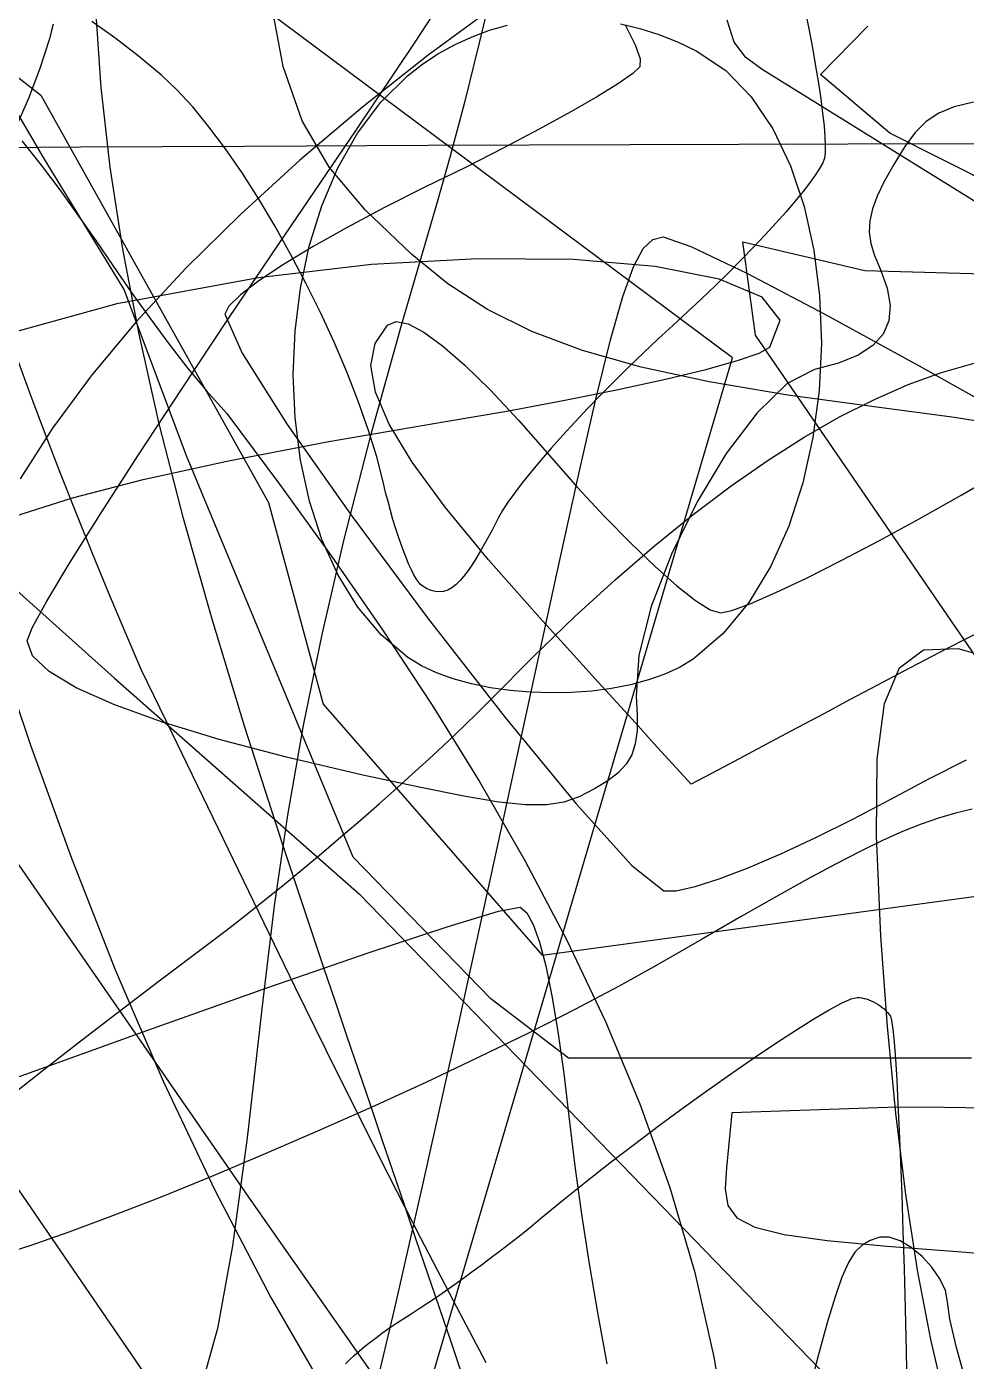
# Model space of a CAD drawing. Extents: x -75 to 75, y -75 to 75.
# Drawn here: x -40.17 to -24.29, y -34.69 to -12.14 of the extents above; entities that cross this region are included whole.
import ezdxf

# ---------------------------------------------------------------- set-up
doc = ezdxf.new("R2010")
doc.units = 0
for name, color, linetype in [('butterfly', 7, 'CONTINUOUS'), ('cat', 7, 'CONTINUOUS'), ('crown', 7, 'CONTINUOUS'), ('darth', 7, 'CONTINUOUS'), ('heart', 7, 'CONTINUOUS'), ('hellokitty', 7, 'CONTINUOUS'), ('ironman', 7, 'CONTINUOUS'), ('jackskellington', 7, 'CONTINUOUS'), ('m4', 7, 'CONTINUOUS'), ('mushroom', 7, 'CONTINUOUS'), ('nes', 7, 'CONTINUOUS'), ('skullbones', 7, 'CONTINUOUS'), ('star', 7, 'CONTINUOUS'), ('stormtrooper', 7, 'CONTINUOUS'), ('thundercats', 7, 'CONTINUOUS'), ('wolf', 7, 'CONTINUOUS')]:
    doc.layers.add(name, color=color, linetype=linetype)

msp = doc.modelspace()

# ---------------------------------------------------------------- linework, layer by layer
at = {"layer": 'butterfly', "color": 7}
for p, q in [((-34.338585, -16.16125), (-36.247505, -16.382159)), ((-32.544817, -16.061817), (-34.338585, -16.16125)), ((-30.927046, -16.075618), (-32.544817, -16.061817)), ((-29.546118, -16.194377), (-30.927046, -16.075618)), ((-28.462893, -16.409853), (-29.546118, -16.194377)), ((-36.247505, -16.382159), (-38.642869, -16.822555)), ((-27.738213, -16.713784), (-28.462893, -16.409853)), ((-38.642869, -16.822555), (-40.732733, -17.399841)), ((-27.432932, -17.097925), (-27.738213, -16.713784)), ((-27.607897, -17.554022), (-27.432932, -17.097925)), ((-27.787068, -17.655362), (-27.607897, -17.554022)), ((-28.691278, -17.931666), (-28.15569, -17.782963)), ((-28.15569, -17.782963), (-27.787068, -17.655362)), ((-29.371363, -18.096315), (-28.691278, -17.931666)), ((-30.173478, -18.27175), (-29.371363, -18.096315)), ((-32.053886, -18.634366), (-31.075145, -18.452821)), ((-31.075145, -18.452821), (-30.173478, -18.27175)), ((-33.087231, -18.811234), (-32.053886, -18.634366)), ((-35.060145, -19.149788), (-33.087231, -18.811234)), ((-36.758152, -19.474236), (-35.060145, -19.149788)), ((-38.197753, -19.789304), (-36.758152, -19.474236)), ((-39.395465, -20.099711), (-38.197753, -19.789304)), ((-40.367788, -20.410184), (-39.395465, -20.099711))]:
    msp.add_line(p, q, dxfattribs=at)
at = {"layer": 'cat', "color": 7}
for p, q in [((-38.908118, -13.169273), (-38.998469, -11.848863)), ((-38.757852, -14.513707), (-38.908118, -13.169273)), ((-38.545584, -15.898021), (-38.757852, -14.513707)), ((-38.269189, -17.338096), (-38.545584, -15.898021)), ((-37.926566, -18.849803), (-38.269189, -17.338096)), ((-37.515619, -20.448995), (-37.926566, -18.849803)), ((-37.034222, -22.151571), (-37.515619, -20.448995)), ((-36.48027, -23.973375), (-37.034222, -22.151571)), ((-35.851663, -25.930287), (-36.48027, -23.973375)), ((-35.146279, -28.038177), (-35.851663, -25.930287)), ((-34.950888, -28.612623), (-35.146279, -28.038177)), ((-34.755486, -29.187084), (-34.950888, -28.612623)), ((-34.560084, -29.761533), (-34.755486, -29.187084)), ((-34.364693, -30.335993), (-34.560084, -29.761533)), ((-34.169291, -30.91044), (-34.364693, -30.335993)), ((-33.973889, -31.4849), (-34.169291, -30.91044)), ((-33.778498, -32.059349), (-33.973889, -31.4849)), ((-33.583095, -32.633807), (-33.778498, -32.059349)), ((-33.387702, -33.208256), (-33.583095, -32.633807)), ((-33.192302, -33.782717), (-33.387702, -33.208256)), ((-32.9969, -34.357166), (-33.192302, -33.782717)), ((-32.801506, -34.931624), (-32.9969, -34.357166))]:
    msp.add_line(p, q, dxfattribs=at)
at = {"layer": 'crown', "color": 7}
for p, q in [((-41.682893, -14.188973), (-39.259343, -14.173592)), ((-39.259343, -14.173592), (-36.483948, -14.159227)), ((-36.483948, -14.159227), (-33.381278, -14.145963)), ((-33.381278, -14.145963), (-29.975917, -14.133912)), ((-29.975917, -14.133912), (-26.292435, -14.123159)), ((-26.292435, -14.123159), (-22.355412, -14.113789))]:
    msp.add_line(p, q, dxfattribs=at)
at = {"layer": 'darth', "color": 7}
for p, q in [((-32.263436, -11.336043), (-32.51844, -12.413702)), ((-28.21329, -12.400949), (-28.327999, -12.033281)), ((-32.51844, -12.413702), (-32.76961, -13.423194)), ((-28.017208, -12.660661), (-28.21329, -12.400949)), ((-27.740519, -12.867538), (-28.017208, -12.660661)), ((-22.883601, -15.876829), (-27.740519, -12.867538)), ((-32.76961, -13.423194), (-33.009261, -14.331304)), ((-33.009261, -14.331304), (-33.229728, -15.104821)), ((-33.229728, -15.104821), (-33.841504, -17.189518)), ((-29.749234, -15.890119), (-29.585827, -15.734182)), ((-29.585827, -15.734182), (-29.412232, -15.690985)), ((-29.412232, -15.690985), (-28.94135, -15.854268)), ((-29.914904, -16.198305), (-29.749234, -15.890119)), ((-28.94135, -15.854268), (-27.998062, -16.308095)), ((-30.095289, -16.698262), (-29.914904, -16.198305)), ((-27.998062, -16.308095), (-26.679619, -16.998436)), ((-30.302835, -17.429505), (-30.095289, -16.698262)), ((-26.679619, -16.998436), (-25.083272, -17.871265)), ((-33.841504, -17.189518), (-34.364484, -19.07216)), ((-30.55, -18.431544), (-30.302835, -17.429505)), ((-25.083272, -17.871265), (-23.306273, -18.87255)), ((-30.849229, -19.7439), (-30.55, -18.431544)), ((-34.364484, -19.07216), (-34.808273, -20.79671)), ((-31.212973, -21.406084), (-30.849229, -19.7439)), ((-34.808273, -20.79671), (-35.18248, -22.407126)), ((-32.107973, -25.53127), (-31.212973, -21.406084)), ((-35.18248, -22.407126), (-35.496706, -23.947363)), ((-35.496706, -23.947363), (-35.760558, -25.461381)), ((-35.760558, -25.461381), (-35.983641, -26.993139)), ((-32.85157, -28.92668), (-32.107973, -25.53127)), ((-35.983641, -26.993139), (-36.175558, -28.586591)), ((-36.175558, -28.586591), (-36.441947, -30.913025)), ((-33.459031, -31.658018), (-32.85157, -28.92668)), ((-26.604826, -30.436106), (-26.934543, -30.447226)), ((-26.275108, -30.424986), (-26.604826, -30.436106)), ((-25.945392, -30.413867), (-26.275108, -30.424986)), ((-25.615675, -30.402747), (-25.945392, -30.413867)), ((-25.011035, -30.394083), (-25.615675, -30.402747)), ((-24.302415, -30.403792), (-25.011035, -30.394083)), ((-23.515659, -30.430377), (-24.302415, -30.403792)), ((-28.264643, -30.607404), (-28.275875, -30.723101)), ((-28.253411, -30.491704), (-28.264643, -30.607404)), ((-27.923693, -30.480584), (-28.253411, -30.491704)), ((-27.593977, -30.469465), (-27.923693, -30.480584)), ((-27.26426, -30.458345), (-27.593977, -30.469465)), ((-26.934543, -30.447226), (-27.26426, -30.458345)), ((-28.287108, -30.8388), (-28.29834, -30.954497)), ((-28.275875, -30.723101), (-28.287108, -30.8388)), ((-36.441947, -30.913025), (-36.688954, -32.735495)), ((-28.309573, -31.070197), (-28.320805, -31.185897)), ((-28.29834, -30.954497), (-28.309573, -31.070197)), ((-28.332038, -31.301594), (-28.34327, -31.417294)), ((-28.320805, -31.185897), (-28.332038, -31.301594)), ((-28.34327, -31.417294), (-28.364155, -31.776283)), ((-33.945621, -33.79098), (-33.459031, -31.658018)), ((-28.364155, -31.776283), (-28.319832, -32.053623)), ((-28.319832, -32.053623), (-28.167658, -32.264364)), ((-28.167658, -32.264364), (-27.864998, -32.423557)), ((-27.864998, -32.423557), (-27.369219, -32.546259)), ((-27.369219, -32.546259), (-26.637686, -32.64752)), ((-26.637686, -32.64752), (-25.627765, -32.742392)), ((-36.688954, -32.735495), (-36.944275, -34.132483)), ((-25.627765, -32.742392), (-24.296822, -32.845928)), ((-24.296822, -32.845928), (-23.673766, -32.900736)), ((-34.326616, -35.391276), (-33.945621, -33.79098)), ((-36.944275, -34.132483), (-37.23561, -35.182463))]:
    msp.add_line(p, q, dxfattribs=at)
at = {"layer": 'heart', "color": 7}
for p, q in [((-43.850264, -18.525253), (-38.682069, -23.146642)), ((-38.682069, -23.146642), (-34.54575, -26.797892)), ((-34.54575, -26.797892), (-14.322763, -47.638225))]:
    msp.add_line(p, q, dxfattribs=at)
at = {"layer": 'hellokitty', "color": 7}
for p, q in [((-32.344081, -12.202925), (-32.040616, -12.117733)), ((-30.130208, -12.093118), (-29.807397, -12.171017)), ((-29.807397, -12.171017), (-29.486335, -12.272608)), ((-32.928055, -12.44193), (-32.640267, -12.311022)), ((-32.640267, -12.311022), (-32.344081, -12.202925)), ((-29.486335, -12.272608), (-29.168146, -12.397988)), ((-29.168146, -12.397988), (-28.853963, -12.547253)), ((-33.473904, -12.77178), (-33.206306, -12.595547)), ((-33.206306, -12.595547), (-32.928055, -12.44193)), ((-28.853963, -12.547253), (-28.354319, -12.883061)), ((-33.72971, -12.970527), (-33.473904, -12.77178)), ((-34.183077, -13.418696), (-33.72971, -12.970527)), ((-28.354319, -12.883061), (-27.922018, -13.328991)), ((-34.575942, -13.941781), (-34.183077, -13.418696)), ((-27.922018, -13.328991), (-27.556987, -13.870209)), ((-34.908304, -14.52847), (-34.575942, -13.941781)), ((-27.556987, -13.870209), (-27.259157, -14.491868)), ((-35.180168, -15.167458), (-34.908304, -14.52847)), ((-27.259157, -14.491868), (-27.02846, -15.179133)), ((-35.391542, -15.847433), (-35.180168, -15.167458)), ((-27.02846, -15.179133), (-26.864826, -15.917161)), ((-35.542426, -16.557086), (-35.391542, -15.847433)), ((-26.864826, -15.917161), (-26.768187, -16.691113)), ((-35.63283, -17.285109), (-35.542426, -16.557086)), ((-26.768187, -16.691113), (-26.738474, -17.48615)), ((-35.662757, -18.020191), (-35.63283, -17.285109)), ((-26.738474, -17.48615), (-26.775617, -18.287427)), ((-35.632212, -18.751025), (-35.662757, -18.020191)), ((-26.775617, -18.287427), (-26.879547, -19.080107)), ((-35.541198, -19.466303), (-35.632212, -18.751025)), ((-26.879547, -19.080107), (-27.050196, -19.849352)), ((-35.389721, -20.154714), (-35.541198, -19.466303)), ((-27.050196, -19.849352), (-27.287494, -20.580316)), ((-35.177786, -20.804948), (-35.389721, -20.154714)), ((-27.287494, -20.580316), (-27.591372, -21.258163)), ((-34.9054, -21.405698), (-35.177786, -20.804948)), ((-34.572561, -21.945654), (-34.9054, -21.405698)), ((-27.591372, -21.258163), (-27.961761, -21.868054)), ((-27.961761, -21.868054), (-28.398591, -22.395146)), ((-34.179281, -22.413505), (-34.572561, -21.945654)), ((-33.725561, -22.797945), (-34.179281, -22.413505)), ((-28.398591, -22.395146), (-28.901796, -22.824598)), ((-33.498279, -22.936502), (-33.725561, -22.79792)), ((-33.725561, -22.79792), (-33.725561, -22.79792)), ((-33.725561, -22.79792), (-33.725561, -22.797922)), ((-33.725561, -22.797922), (-33.725561, -22.797922)), ((-33.725561, -22.797922), (-33.725561, -22.797925)), ((-33.725561, -22.797925), (-33.725561, -22.797925)), ((-33.725561, -22.797925), (-33.725561, -22.797925)), ((-33.725561, -22.797925), (-33.725561, -22.797928)), ((-33.725561, -22.797928), (-33.725561, -22.797928)), ((-33.725561, -22.797928), (-33.725561, -22.797928)), ((-33.725561, -22.797928), (-33.725561, -22.797931)), ((-33.725561, -22.797931), (-33.725561, -22.797931)), ((-33.725561, -22.797931), (-33.725561, -22.797934)), ((-33.725561, -22.797934), (-33.725561, -22.797934)), ((-33.725561, -22.797934), (-33.725561, -22.797934)), ((-33.725561, -22.797934), (-33.725561, -22.797937)), ((-33.725561, -22.797937), (-33.725561, -22.797945)), ((-33.240904, -23.056943), (-33.498279, -22.936502)), ((-29.125985, -22.960683), (-29.38068, -23.07829)), ((-28.901796, -22.824598), (-29.125985, -22.960683)), ((-32.957762, -23.159215), (-33.240904, -23.056943)), ((-32.653184, -23.243294), (-32.957762, -23.159215)), ((-29.661553, -23.177444), (-29.964273, -23.258168)), ((-29.38068, -23.07829), (-29.661553, -23.177444)), ((-32.331499, -23.309157), (-32.653184, -23.243294)), ((-31.997035, -23.356782), (-32.331499, -23.309157)), ((-31.654118, -23.386144), (-31.997035, -23.356782)), ((-31.30708, -23.397207), (-31.654118, -23.386144)), ((-30.960246, -23.389982), (-31.30708, -23.397207)), ((-30.61795, -23.364413), (-30.960246, -23.389982)), ((-30.284516, -23.320482), (-30.61795, -23.364413)), ((-29.964273, -23.258168), (-30.284516, -23.320482))]:
    msp.add_line(p, q, dxfattribs=at)
at = {"layer": 'ironman', "color": 7}
for p, q in [((-40.247226, -14.07164), (-39.923226, -14.478542)), ((-39.923226, -14.478542), (-39.609313, -14.896939)), ((-39.609313, -14.896939), (-39.302727, -15.323795)), ((-39.302727, -15.323795), (-39.000712, -15.756069)), ((-39.000712, -15.756069), (-38.700504, -16.190725)), ((-38.700504, -16.190725), (-38.399347, -16.624729)), ((-38.399347, -16.624729), (-38.094485, -17.055036)), ((-38.094485, -17.055036), (-37.783152, -17.478615)), ((-37.783152, -17.478615), (-37.462593, -17.892423)), ((-40.090169, -18.390862), (-40.336069, -17.723042)), ((-37.462593, -17.892423), (-37.130047, -18.293424)), ((-39.839113, -19.056756), (-40.090169, -18.390862)), ((-37.130047, -18.293424), (-36.782759, -18.678581)), ((-36.782759, -18.678581), (-35.895387, -19.867344)), ((-39.582925, -19.720695), (-39.839113, -19.056756)), ((-39.321621, -20.382639), (-39.582925, -19.720695)), ((-35.895387, -19.867344), (-35.016017, -21.08502)), ((-39.055226, -21.042548), (-39.321621, -20.382639)), ((-38.78376, -21.700388), (-39.055226, -21.042548)), ((-35.016017, -21.08502), (-34.153224, -22.330658)), ((-38.507244, -22.356118), (-38.78376, -21.700388)), ((-40.754458, -22.345427), (-40.105237, -24.276846)), ((-38.225702, -23.009702), (-38.507244, -22.356118)), ((-34.153224, -22.330658), (-33.315577, -23.603303)), ((-37.709091, -24.078461), (-38.225702, -23.009702)), ((-33.315577, -23.603303), (-32.511644, -24.901999)), ((-37.192565, -25.148012), (-37.709091, -24.078461)), ((-40.105237, -24.276846), (-39.411995, -26.190849)), ((-32.511644, -24.901999), (-31.750006, -26.225794)), ((-36.675227, -26.217773), (-37.192565, -25.148012)), ((-39.411995, -26.190849), (-38.666914, -28.084235)), ((-36.156186, -27.287169), (-36.675227, -26.217773)), ((-31.750006, -26.225794), (-31.039223, -27.573735)), ((-35.634549, -28.35562), (-36.156186, -27.287169)), ((-31.039223, -27.573735), (-30.387877, -28.944861)), ((-38.666914, -28.084235), (-37.862177, -29.953802)), ((-35.109427, -29.422547), (-35.634549, -28.35562)), ((-30.387877, -28.944861), (-29.804535, -30.338226)), ((-34.579921, -30.487374), (-35.109427, -29.422547)), ((-37.862177, -29.953802), (-36.989972, -31.796349)), ((-29.804535, -30.338226), (-29.297765, -31.752873)), ((-34.045147, -31.549523), (-34.579921, -30.487374)), ((-33.504206, -32.608416), (-34.045147, -31.549523)), ((-29.297765, -31.752873), (-28.876145, -33.187843)), ((-36.989972, -31.796349), (-36.042479, -33.608676)), ((-32.956206, -33.663472), (-33.504206, -32.608416)), ((-28.876145, -33.187843), (-28.548243, -34.642191)), ((-36.042479, -33.608676), (-35.011888, -35.387579)), ((-32.40026, -34.714118), (-32.956206, -33.663472)), ((-28.548243, -34.642191), (-28.322631, -36.114956))]:
    msp.add_line(p, q, dxfattribs=at)
at = {"layer": 'jackskellington', "color": 7}
for p, q in [((-25.91383, -32.644371), (-26.051187, -32.723576)), ((-25.751055, -32.590345), (-25.91383, -32.644371)), ((-25.590408, -32.588369), (-25.751055, -32.590345)), ((-25.409044, -32.650554), (-25.590408, -32.588369)), ((-25.219856, -32.7646), (-25.409044, -32.650554)), ((-26.171152, -32.843416), (-26.281751, -33.019348)), ((-26.051187, -32.723576), (-26.171152, -32.843416)), ((-25.035735, -32.918205), (-25.219856, -32.7646)), ((-26.281751, -33.019348), (-26.391009, -33.266823)), ((-24.869572, -33.099053), (-25.035735, -32.918205)), ((-24.734258, -33.294839), (-24.869572, -33.099053)), ((-26.391009, -33.266823), (-26.506952, -33.601302)), ((-24.642684, -33.493256), (-24.734258, -33.294839)), ((-24.607742, -33.681992), (-24.642684, -33.493256)), ((-26.506952, -33.601302), (-26.637605, -34.038238)), ((-24.56454, -33.977024), (-24.607742, -33.681992)), ((-26.637605, -34.038238), (-26.790993, -34.593087)), ((-24.452284, -34.452766), (-24.56454, -33.977024)), ((-24.289841, -35.047798), (-24.452284, -34.452766)), ((-26.790993, -34.593087), (-26.897736, -35.007206))]:
    msp.add_line(p, q, dxfattribs=at)
at = {"layer": 'm4', "color": 7}
for p, q in [((-33.603537, -12.403969), (-32.846481, -11.229253)), ((-34.60855, -13.907849), (-33.603537, -12.403969)), ((-24.492125, -13.497425), (-24.751871, -13.604353)), ((-24.168904, -13.415287), (-24.492125, -13.497425)), ((-24.966036, -13.745441), (-25.152512, -13.930049)), ((-24.751871, -13.604353), (-24.966036, -13.745441)), ((-35.898066, -15.805508), (-34.60855, -13.907849)), ((-25.152512, -13.930049), (-25.329191, -14.167539)), ((-25.329191, -14.167539), (-25.513966, -14.467278)), ((-25.513966, -14.467278), (-25.67435, -14.754519)), ((-25.67435, -14.754519), (-25.794572, -15.002569)), ((-25.794572, -15.002569), (-25.875956, -15.221489)), ((-25.875956, -15.221489), (-25.919834, -15.421348)), ((-25.919834, -15.421348), (-25.927533, -15.6122)), ((-25.927533, -15.6122), (-25.90038, -15.804117)), ((-36.754554, -17.07016), (-35.898066, -15.805508)), ((-25.90038, -15.804117), (-25.839706, -16.007159)), ((-25.839706, -16.007159), (-25.746837, -16.23139)), ((-25.746837, -16.23139), (-25.624147, -16.560919)), ((-25.624147, -16.560919), (-25.574045, -16.854035)), ((-25.574045, -16.854035), (-25.597495, -17.112228)), ((-37.553581, -18.268298), (-36.754554, -17.07016)), ((-25.597495, -17.112228), (-25.695461, -17.336973)), ((-25.695461, -17.336973), (-25.868905, -17.529756)), ((-25.868905, -17.529756), (-26.118793, -17.69206)), ((-26.118793, -17.69206), (-26.446085, -17.825364)), ((-26.851748, -17.931155), (-27.315955, -18.170152)), ((-26.446085, -17.825364), (-26.851748, -17.931155)), ((-27.315955, -18.170152), (-27.825141, -18.665763)), ((-38.277659, -19.372388), (-37.553581, -18.268298)), ((-27.825141, -18.665763), (-28.344371, -19.354075)), ((-38.909303, -20.354897), (-38.277659, -19.372388)), ((-28.344371, -19.354075), (-28.838703, -20.171179)), ((-28.838703, -20.171179), (-29.273204, -21.053163)), ((-39.431025, -21.188288), (-38.909303, -20.354897)), ((-39.825335, -21.845033), (-39.431025, -21.188288)), ((-29.273204, -21.053163), (-29.612931, -21.936115)), ((-40.074743, -22.297596), (-39.825335, -21.845033)), ((-29.612931, -21.936115), (-29.82295, -22.756128)), ((-40.161766, -22.518443), (-40.074743, -22.297596)), ((-40.067713, -22.769875), (-40.161766, -22.518443)), ((-39.788609, -23.034021), (-40.067713, -22.769875)), ((-29.82295, -22.756128), (-29.868323, -23.449291)), ((-39.329038, -23.309055), (-39.788609, -23.034021)), ((-38.693584, -23.593148), (-39.329038, -23.309055)), ((-37.886829, -23.884469), (-38.693584, -23.593148)), ((-29.868323, -23.449291), (-29.849724, -23.770339)), ((-36.913354, -24.181192), (-37.886829, -23.884469)), ((-29.849724, -23.770339), (-29.85297, -24.03652)), ((-29.85297, -24.03652), (-29.88238, -24.257418)), ((-35.777746, -24.481488), (-36.913354, -24.181192)), ((-29.88238, -24.257418), (-29.942242, -24.442629)), ((-34.484587, -24.783525), (-35.777746, -24.481488)), ((-29.942242, -24.442629), (-30.036866, -24.601734)), ((-33.532247, -24.990024), (-34.484587, -24.783525)), ((-30.170549, -24.744327), (-30.347595, -24.879994)), ((-30.036866, -24.601734), (-30.170549, -24.744327)), ((-32.778867, -25.141913), (-33.532247, -24.990024)), ((-30.572309, -25.018328), (-30.831084, -25.152141)), ((-30.347595, -24.879994), (-30.572309, -25.018328)), ((-32.191147, -25.241191), (-32.778867, -25.141913)), ((-31.735804, -25.289851), (-32.191147, -25.241191)), ((-31.089064, -25.24333), (-31.379538, -25.289899)), ((-30.831084, -25.152141), (-31.089064, -25.24333)), ((-31.379538, -25.289899), (-31.735804, -25.289851))]:
    msp.add_line(p, q, dxfattribs=at)
at = {"layer": 'mushroom', "color": 7}
for p, q in [((-39.719964, -12.097168), (-39.751632, -12.228734)), ((-39.784215, -12.34771), (-39.945527, -12.846075)), ((-39.751632, -12.228734), (-39.784215, -12.34771)), ((-39.945527, -12.846075), (-40.138147, -13.3528)), ((-40.138147, -13.3528), (-40.359903, -13.864819))]:
    msp.add_line(p, q, dxfattribs=at)
at = {"layer": 'nes', "color": 7}
for p, q in [((-30.04645, -12.120942), (-29.884751, -12.446864)), ((-29.884751, -12.446864), (-29.802043, -12.684678)), ((-29.806333, -12.821288), (-29.924606, -12.934247)), ((-29.802043, -12.684678), (-29.806333, -12.821288)), ((-29.924606, -12.934247), (-30.168579, -13.104278)), ((-30.168579, -13.104278), (-30.523352, -13.323031)), ((-30.523352, -13.323031), (-30.974036, -13.582167)), ((-30.974036, -13.582167), (-31.505731, -13.873342)), ((-31.505731, -13.873342), (-32.103545, -14.188209)), ((-32.103545, -14.188209), (-32.75258, -14.518423)), ((-32.75258, -14.518423), (-33.43794, -14.855644)), ((-33.43794, -14.855644), (-34.118189, -15.195096)), ((-34.118189, -15.195096), (-34.752565, -15.531705)), ((-34.752565, -15.531705), (-35.327201, -15.856678)), ((-35.327201, -15.856678), (-35.828227, -16.161221)), ((-35.828227, -16.161221), (-36.241781, -16.436546)), ((-36.241781, -16.436546), (-36.553992, -16.673858)), ((-36.553992, -16.673858), (-36.750995, -16.864364)), ((-36.750995, -16.864364), (-36.81892, -16.999275)), ((-36.81892, -16.999275), (-36.528739, -17.656954)), ((-34.068535, -17.185677), (-33.925798, -17.124844)), ((-33.925798, -17.124844), (-33.721604, -17.163613)), ((-34.27929, -17.492943), (-34.068535, -17.185677)), ((-33.721604, -17.163613), (-33.458249, -17.300138)), ((-33.458249, -17.300138), (-33.138017, -17.532576)), ((-34.349535, -17.865527), (-34.27929, -17.492943)), ((-33.138017, -17.532576), (-32.7632, -17.85909)), ((-36.528739, -17.656954), (-35.763468, -18.859506)), ((-34.272666, -18.31603), (-34.349535, -17.865527)), ((-32.7632, -17.85909), (-32.336094, -18.277837)), ((-34.042076, -18.857045), (-34.272666, -18.31603)), ((-32.336094, -18.277837), (-31.85898, -18.786972)), ((-35.763468, -18.859506), (-34.66962, -20.41453)), ((-33.651156, -19.501175), (-34.042076, -18.857045)), ((-31.85898, -18.786972), (-31.334157, -19.384656)), ((-31.334157, -19.384656), (-30.864988, -19.919086)), ((-33.093302, -20.261013), (-33.651156, -19.501175)), ((-24.362679, -20.047534), (-23.929584, -19.797835)), ((-30.864988, -19.919086), (-30.402953, -20.417663)), ((-25.071268, -20.448806), (-24.362679, -20.047534)), ((-32.361909, -21.149158), (-33.093302, -20.261013)), ((-34.66962, -20.41453), (-33.393702, -22.129623)), ((-30.402953, -20.417663), (-29.95991, -20.869473)), ((-25.756659, -20.823157), (-25.071268, -20.448806)), ((-29.95991, -20.869473), (-29.547704, -21.263604)), ((-26.402112, -21.162394), (-25.756659, -20.823157)), ((-31.450367, -22.17821), (-32.361909, -21.149158)), ((-26.990885, -21.458324), (-26.402112, -21.162394)), ((-29.547704, -21.263604), (-29.178194, -21.589148)), ((-29.178194, -21.589148), (-28.863228, -21.835186)), ((-27.506236, -21.702756), (-26.990885, -21.458324)), ((-28.863228, -21.835186), (-28.614661, -21.990815)), ((-27.931425, -21.887493), (-27.506236, -21.702756)), ((-28.614661, -21.990815), (-28.444348, -22.045114)), ((-28.444348, -22.045114), (-28.249708, -22.004345)), ((-28.249708, -22.004345), (-27.931425, -21.887493)), ((-33.393702, -22.129623), (-32.082224, -23.812384)), ((-31.13637, -22.523453), (-31.450367, -22.17821)), ((-23.914741, -22.290741), (-24.62136, -22.649251)), ((-30.822375, -22.868695), (-31.13637, -22.523453)), ((-24.62136, -22.649251), (-25.353617, -23.032774)), ((-30.508377, -23.213938), (-30.822375, -22.868695)), ((-30.19438, -23.559177), (-30.508377, -23.213938)), ((-25.353617, -23.032774), (-25.801714, -23.271195)), ((-25.801714, -23.271195), (-26.249811, -23.509616)), ((-29.880382, -23.90442), (-30.19438, -23.559177)), ((-26.249811, -23.509616), (-26.697908, -23.748038)), ((-32.082224, -23.812384), (-30.881698, -25.270412)), ((-26.697908, -23.748038), (-27.146004, -23.986459)), ((-29.566387, -24.249662), (-29.880382, -23.90442)), ((-27.146004, -23.986459), (-27.594101, -24.224883)), ((-36.376734, -31.969258), (-41.692912, -24.293472)), ((-29.25239, -24.594905), (-29.566387, -24.249662)), ((-27.594101, -24.224883), (-28.042198, -24.463304)), ((-28.042198, -24.463304), (-28.490297, -24.701726)), ((-24.921314, -24.845696), (-24.28679, -24.525193)), ((-28.938392, -24.940147), (-29.25239, -24.594905)), ((-28.490297, -24.701726), (-28.938392, -24.940147)), ((-25.564275, -25.189245), (-24.921314, -24.845696)), ((-26.20406, -25.529594), (-25.564275, -25.189245)), ((-30.881698, -25.270412), (-29.938633, -26.311304)), ((-26.829484, -25.840921), (-26.20406, -25.529594)), ((-27.424817, -26.116856), (-26.829484, -25.840921)), ((-27.974327, -26.351027), (-27.424817, -26.116856)), ((-29.938633, -26.311304), (-29.399538, -26.742658)), ((-28.462286, -26.537062), (-27.974327, -26.351027)), ((-28.872959, -26.668592), (-28.462286, -26.537062)), ((-29.399538, -26.742658), (-29.19062, -26.739243)), ((-29.19062, -26.739243), (-28.872959, -26.668592)), ((-41.286814, -30.363942), (-37.966958, -35.204358)), ((-31.652131, -38.705242), (-36.376734, -31.969258))]:
    msp.add_line(p, q, dxfattribs=at)
at = {"layer": 'skullbones', "color": 7}
for p, q in [((-35.835178, -12.814108), (-36.0493, -11.667106)), ((-35.5113, -13.734869), (-35.835178, -12.814108)), ((-35.055562, -14.514359), (-35.5113, -13.734869)), ((-34.445854, -15.237536), (-35.055562, -14.514359)), ((-33.660077, -15.989365), (-34.445854, -15.237536)), ((-33.049297, -16.486316), (-33.660077, -15.989365)), ((-32.382037, -16.91695), (-33.049297, -16.486316)), ((-31.632692, -17.289645), (-32.382037, -16.91695)), ((-30.77567, -17.612792), (-31.632692, -17.289645)), ((-29.785372, -17.894774), (-30.77567, -17.612792)), ((-28.636206, -18.143974), (-29.785372, -17.894774)), ((-27.302569, -18.368778), (-28.636206, -18.143974)), ((-25.758868, -18.577568), (-27.302569, -18.368778)), ((-24.488956, -18.745324), (-25.758868, -18.577568)), ((-23.408429, -18.916565), (-24.488956, -18.745324)), ((-25.417682, -22.971238), (-25.010848, -22.670081)), ((-25.010848, -22.670081), (-24.430386, -22.643806)), ((-24.430386, -22.643806), (-23.655174, -22.86344)), ((-25.672014, -23.576215), (-25.417682, -22.971238)), ((-25.794966, -24.513963), (-25.672014, -23.576215)), ((-25.807663, -25.813433), (-25.794966, -24.513963)), ((-25.731229, -27.503574), (-25.807663, -25.813433)), ((-32.192716, -27.084867), (-31.828068, -27.016687)), ((-31.828068, -27.016687), (-31.716526, -27.111015)), ((-33.063033, -27.347336), (-32.192716, -27.084867)), ((-31.716526, -27.111015), (-31.607181, -27.307602)), ((-34.382058, -27.784134), (-33.063033, -27.347336)), ((-31.607181, -27.307602), (-31.500016, -27.606549)), ((-25.620932, -29.033958), (-25.731229, -27.503574)), ((-31.500016, -27.606549), (-31.395007, -28.007948)), ((-36.092838, -28.375297), (-34.382058, -27.784134)), ((-31.395007, -28.007948), (-31.292131, -28.511898)), ((-38.138416, -29.100859), (-36.092838, -28.375297)), ((-31.292131, -28.511898), (-31.191369, -29.118487)), ((-25.479291, -30.49373), (-25.620932, -29.033958)), ((-40.461839, -29.940851), (-38.138416, -29.100859)), ((-31.191369, -29.118487), (-31.092699, -29.827818)), ((-31.092699, -29.827818), (-30.996097, -30.63998)), ((-30.996097, -30.63998), (-30.904883, -31.390048)), ((-25.308501, -31.870077), (-25.479291, -30.49373)), ((-30.904883, -31.390048), (-30.791754, -32.199826)), ((-25.110758, -33.150198), (-25.308501, -31.870077)), ((-30.791754, -32.199826), (-30.661187, -33.043726)), ((-30.661187, -33.043726), (-30.517663, -33.896153)), ((-24.888259, -34.321279), (-25.110758, -33.150198)), ((-30.517663, -33.896153), (-30.365666, -34.73152)), ((-24.643199, -35.370516), (-24.888259, -34.321279))]:
    msp.add_line(p, q, dxfattribs=at)
at = {"layer": 'star', "color": 7}
for p, q in [((-28.237284, -17.734156), (-74.804253, 16.935467)), ((-45.095722, -74.904165), (-28.237284, -17.734156))]:
    msp.add_line(p, q, dxfattribs=at)
at = {"layer": 'stormtrooper', "color": 7}
for p, q in [((-27.016372, -11.837075), (-26.949982, -12.177116)), ((-38.678477, -12.329874), (-39.067526, -12.052023)), ((-38.285296, -12.634445), (-38.678477, -12.329874)), ((-26.949982, -12.177116), (-26.889706, -12.501781)), ((-26.889706, -12.501781), (-26.835926, -12.808833)), ((-37.884918, -12.966835), (-38.285296, -12.634445)), ((-26.835926, -12.808833), (-26.789022, -13.096023)), ((-37.627831, -13.208065), (-37.884918, -12.966835)), ((-37.360871, -13.49828), (-37.627831, -13.208065)), ((-26.789022, -13.096023), (-26.749374, -13.361108)), ((-37.086808, -13.832383), (-37.360871, -13.49828)), ((-26.749374, -13.361108), (-26.717361, -13.601847)), ((-26.717361, -13.601847), (-26.693364, -13.815991)), ((-36.808416, -14.20528), (-37.086808, -13.832383)), ((-26.693364, -13.815991), (-26.677766, -14.001298)), ((-26.677766, -14.001298), (-26.670941, -14.155527)), ((-26.670941, -14.155527), (-26.673284, -14.276428)), ((-36.528468, -14.611881), (-36.808416, -14.20528)), ((-26.685154, -14.361764), (-26.714175, -14.439062)), ((-26.673284, -14.276428), (-26.685154, -14.361764)), ((-36.249731, -15.047087), (-36.528468, -14.611881)), ((-26.841801, -14.652292), (-26.937778, -14.785323)), ((-26.766828, -14.536389), (-26.841801, -14.652292)), ((-26.714175, -14.439062), (-26.766828, -14.536389)), ((-26.937778, -14.785323), (-27.053444, -14.934032)), ((-35.974982, -15.505805), (-36.249731, -15.047087)), ((-27.187485, -15.096967), (-27.338586, -15.272681)), ((-27.053444, -14.934032), (-27.187485, -15.096967)), ((-27.338586, -15.272681), (-27.505433, -15.459721)), ((-35.70699, -15.982939), (-35.974982, -15.505805)), ((-27.505433, -15.459721), (-27.68671, -15.656642)), ((-27.68671, -15.656642), (-27.881104, -15.861987)), ((-35.448528, -16.473399), (-35.70699, -15.982939)), ((-27.881104, -15.861987), (-28.0873, -16.074311)), ((-28.0873, -16.074311), (-28.303982, -16.292161)), ((-28.303982, -16.292161), (-28.529839, -16.514089)), ((-35.202365, -16.972082), (-35.448528, -16.473399)), ((-28.529839, -16.514089), (-28.763553, -16.738645)), ((-28.763553, -16.738645), (-29.003808, -16.964381)), ((-34.971276, -17.473905), (-35.202365, -16.972082)), ((-29.003808, -16.964381), (-29.249294, -17.189842)), ((-29.249294, -17.189842), (-29.496749, -17.417457)), ((-34.758035, -17.973765), (-34.971276, -17.473905)), ((-29.496749, -17.417457), (-29.742782, -17.649509)), ((-29.742782, -17.649509), (-29.985888, -17.884335)), ((-34.565409, -18.46657), (-34.758035, -17.973765)), ((-29.985888, -17.884335), (-30.224558, -18.120273)), ((-25.269112, -18.187662), (-24.707185, -17.983129)), ((-24.707185, -17.983129), (-24.156591, -17.823945)), ((-30.224558, -18.120273), (-30.457278, -18.355663)), ((-25.842809, -18.437798), (-25.269112, -18.187662)), ((-34.396169, -18.947226), (-34.565409, -18.46657)), ((-30.457278, -18.355663), (-30.682545, -18.588835)), ((-26.42871, -18.733804), (-25.842809, -18.437798)), ((-30.682545, -18.588835), (-30.898846, -18.818132)), ((-30.898846, -18.818132), (-31.104671, -19.041892)), ((-27.027252, -19.075939), (-26.42871, -18.733804)), ((-34.253094, -19.410638), (-34.396169, -18.947226)), ((-31.104671, -19.041892), (-31.298512, -19.258447)), ((-27.638871, -19.464474), (-27.027252, -19.075939)), ((-31.298512, -19.258447), (-31.478861, -19.466139)), ((-34.138949, -19.851711), (-34.253094, -19.410638)), ((-31.478861, -19.466139), (-31.644206, -19.663303)), ((-28.264, -19.899664), (-27.638871, -19.464474)), ((-31.644206, -19.663303), (-31.793042, -19.848277)), ((-34.101188, -20.00977), (-34.138949, -19.851711)), ((-34.061471, -20.165348), (-34.101188, -20.00977)), ((-31.923855, -20.019397), (-32.035138, -20.175)), ((-31.793042, -19.848277), (-31.923855, -20.019397)), ((-28.903078, -20.381776), (-28.264, -19.899664)), ((-34.020131, -20.317559), (-34.061471, -20.165348)), ((-32.035138, -20.175), (-32.125381, -20.313427)), ((-33.977498, -20.465511), (-34.020131, -20.317559)), ((-33.933912, -20.608315), (-33.977498, -20.465511)), ((-32.193078, -20.43301), (-32.30385, -20.646802)), ((-32.125381, -20.313427), (-32.193078, -20.43301)), ((-29.556538, -20.911072), (-28.903078, -20.381776)), ((-33.889707, -20.745086), (-33.933912, -20.608315)), ((-32.30385, -20.646802), (-32.40703, -20.838482)), ((-33.845212, -20.874931), (-33.889707, -20.745086)), ((-33.800768, -20.996964), (-33.845212, -20.874931)), ((-32.40703, -20.838482), (-32.503395, -21.008741)), ((-30.224815, -21.487816), (-29.556538, -20.911072)), ((-33.756704, -21.110296), (-33.800768, -20.996964)), ((-33.713355, -21.214038), (-33.756704, -21.110296)), ((-32.593712, -21.158262), (-32.678754, -21.287737)), ((-32.503395, -21.008741), (-32.593712, -21.158262)), ((-33.671058, -21.307298), (-33.713355, -21.214038)), ((-33.630148, -21.38919), (-33.671058, -21.307298)), ((-33.590955, -21.458826), (-33.630148, -21.38919)), ((-32.759294, -21.397852), (-32.836107, -21.489295)), ((-32.678754, -21.287737), (-32.759294, -21.397852)), ((-33.553815, -21.515316), (-33.590955, -21.458826)), ((-33.519062, -21.557773), (-33.553815, -21.515316)), ((-33.487033, -21.58529), (-33.519062, -21.557773)), ((-33.408953, -21.631162), (-33.487033, -21.58529)), ((-33.33419, -21.664337), (-33.408953, -21.631162)), ((-32.981623, -21.618914), (-33.051877, -21.658467)), ((-32.909959, -21.562754), (-32.981623, -21.618914)), ((-32.836107, -21.489295), (-32.909959, -21.562754)), ((-30.908346, -22.112269), (-30.224815, -21.487816)), ((-33.261873, -21.684347), (-33.33419, -21.664337)), ((-33.19123, -21.690499), (-33.261873, -21.684347)), ((-33.121487, -21.682089), (-33.19123, -21.690499)), ((-33.051877, -21.658467), (-33.121487, -21.682089)), ((-31.607568, -22.784695), (-30.908346, -22.112269)), ((-32.322914, -23.505358), (-31.607568, -22.784695)), ((-32.537358, -23.722062), (-32.322914, -23.505358)), ((-32.774323, -23.954108), (-32.537358, -23.722062)), ((-33.031371, -24.199379), (-32.774323, -23.954108)), ((-33.306055, -24.455766), (-33.031371, -24.199379)), ((-33.595934, -24.721151), (-33.306055, -24.455766)), ((-33.898563, -24.993419), (-33.595934, -24.721151)), ((-34.2115, -25.270457), (-33.898563, -24.993419)), ((-34.532302, -25.550154), (-34.2115, -25.270457)), ((-24.471463, -25.428013), (-24.755737, -25.510055)), ((-24.190002, -25.362611), (-24.471463, -25.428013)), ((-34.858523, -25.830386), (-34.532302, -25.550154)), ((-25.050854, -25.612144), (-25.364843, -25.737682)), ((-24.755737, -25.510055), (-25.050854, -25.612144)), ((-35.187721, -26.109049), (-34.858523, -25.830386)), ((-25.705732, -25.890085), (-26.081551, -26.072753)), ((-25.364843, -25.737682), (-25.705732, -25.890085)), ((-35.517452, -26.384021), (-35.187721, -26.109049)), ((-26.081551, -26.072753), (-26.500327, -26.289099)), ((-26.500327, -26.289099), (-26.970091, -26.542526)), ((-35.845273, -26.653191), (-35.517452, -26.384021)), ((-26.970091, -26.542526), (-27.498871, -26.836446)), ((-36.168742, -26.914444), (-35.845273, -26.653191)), ((-36.485415, -27.165664), (-36.168742, -26.914444)), ((-27.498871, -26.836446), (-28.094696, -27.174263)), ((-36.792848, -27.40474), (-36.485415, -27.165664)), ((-28.094696, -27.174263), (-28.765593, -27.559387)), ((-37.0886, -27.629556), (-36.792848, -27.40474)), ((-37.906805, -28.24552), (-37.0886, -27.629556)), ((-28.765593, -27.559387), (-29.519595, -27.995225)), ((-29.519595, -27.995225), (-30.165715, -28.356701)), ((-38.642801, -28.803927), (-37.906805, -28.24552)), ((-30.165715, -28.356701), (-30.894051, -28.741793)), ((-26.395376, -28.63666), (-26.236089, -28.566248)), ((-26.236089, -28.566248), (-26.133777, -28.541921)), ((-26.133777, -28.541921), (-26.095513, -28.543614)), ((-26.095513, -28.543614), (-26.056325, -28.54844)), ((-26.056325, -28.54844), (-26.016501, -28.556286)), ((-26.016501, -28.556286), (-25.976331, -28.56701)), ((-25.976331, -28.56701), (-25.9361, -28.580416)), ((-25.9361, -28.580416), (-25.896098, -28.596361)), ((-25.896098, -28.596361), (-25.856612, -28.614678)), ((-25.856612, -28.614678), (-25.81793, -28.635195)), ((-39.300483, -29.308343), (-38.642801, -28.803927)), ((-30.894051, -28.741793), (-31.689867, -29.144211)), ((-26.862545, -28.900123), (-26.606055, -28.749252)), ((-26.606055, -28.749252), (-26.395376, -28.63666)), ((-25.81793, -28.635195), (-25.780341, -28.657773)), ((-25.780341, -28.657773), (-25.744132, -28.682213)), ((-25.744132, -28.682213), (-25.709592, -28.708375)), ((-25.709592, -28.708375), (-25.677008, -28.73609)), ((-25.677008, -28.73609), (-25.646668, -28.765212)), ((-25.646668, -28.765212), (-25.618861, -28.795565)), ((-25.618861, -28.795565), (-25.593873, -28.826988)), ((-25.593873, -28.826988), (-25.571995, -28.859316)), ((-27.159264, -29.085373), (-26.862545, -28.900123)), ((-25.571995, -28.859316), (-25.551435, -28.931085)), ((-25.551435, -28.931085), (-25.530314, -29.078228)), ((-25.530314, -29.078228), (-25.508786, -29.296685)), ((-39.883757, -29.762334), (-39.300483, -29.308343)), ((-31.689867, -29.144211), (-32.538416, -29.55767)), ((-27.851061, -29.543423), (-27.49063, -29.301107)), ((-27.49063, -29.301107), (-27.159264, -29.085373)), ((-25.508786, -29.296685), (-25.487012, -29.582395)), ((-32.538416, -29.55767), (-33.424963, -29.975881)), ((-28.234976, -29.808427), (-27.851061, -29.543423)), ((-25.487012, -29.582395), (-25.465149, -29.931298)), ((-40.396524, -30.169465), (-39.883757, -29.762334)), ((-33.424963, -29.975881), (-34.33476, -30.392556)), ((-28.636793, -30.092213), (-28.234976, -29.808427)), ((-25.465149, -29.931298), (-25.443356, -30.339335)), ((-29.050931, -30.390888), (-28.636793, -30.092213)), ((-34.33476, -30.392556), (-35.253075, -30.801412)), ((-29.471809, -30.700554), (-29.050931, -30.390888)), ((-25.443356, -30.339335), (-25.421788, -30.802445)), ((-35.253075, -30.801412), (-36.165158, -31.196156)), ((-29.893841, -31.017309), (-29.471809, -30.700554)), ((-25.421788, -30.802445), (-25.400607, -31.316569)), ((-30.311448, -31.337258), (-29.893841, -31.017309)), ((-36.165158, -31.196156), (-37.056274, -31.570504)), ((-30.719051, -31.6565), (-30.311448, -31.337258)), ((-25.400607, -31.316569), (-25.379968, -31.877643)), ((-37.056274, -31.570504), (-37.911679, -31.918168)), ((-31.111066, -31.971135), (-30.719051, -31.6565)), ((-37.911679, -31.918168), (-38.716633, -32.232862)), ((-31.481909, -32.277267), (-31.111066, -31.971135)), ((-25.379968, -31.877643), (-25.360032, -32.48161)), ((-38.716633, -32.232862), (-39.456394, -32.508297)), ((-31.731481, -32.481478), (-31.602319, -32.376957)), ((-31.602319, -32.376957), (-31.481909, -32.277267)), ((-39.456394, -32.508297), (-40.116224, -32.738187)), ((-32.011315, -32.701549), (-31.868206, -32.589964)), ((-31.868206, -32.589964), (-31.731481, -32.481478)), ((-25.360032, -32.48161), (-25.340954, -33.124411)), ((-40.116224, -32.738187), (-40.681379, -32.916244)), ((-32.31193, -32.930555), (-32.159617, -32.815369)), ((-32.159617, -32.815369), (-32.011315, -32.701549)), ((-32.623836, -33.161565), (-32.467065, -33.046244)), ((-32.467065, -33.046244), (-32.31193, -32.930555)), ((-25.340954, -33.124411), (-25.322892, -33.801981)), ((-32.937552, -33.387645), (-32.781059, -33.275654)), ((-32.781059, -33.275654), (-32.623836, -33.161565)), ((-33.243585, -33.601866), (-33.092122, -33.496671)), ((-33.092122, -33.496671), (-32.937552, -33.387645)), ((-33.667488, -33.885804), (-33.532453, -33.797299)), ((-33.532453, -33.797299), (-33.390758, -33.702365)), ((-33.390758, -33.702365), (-33.243585, -33.601866)), ((-25.322892, -33.801981), (-25.306006, -34.510263)), ((-33.916039, -34.044994), (-33.794672, -33.967011)), ((-33.794672, -33.967011), (-33.667488, -33.885804)), ((-34.257279, -34.283102), (-34.147955, -34.203586)), ((-34.147955, -34.203586), (-34.034005, -34.124036)), ((-34.034005, -34.124036), (-33.916039, -34.044994)), ((-34.5514, -34.51595), (-34.459613, -34.439832)), ((-34.459613, -34.439832), (-34.361371, -34.362032)), ((-34.361371, -34.362032), (-34.257279, -34.283102)), ((-34.781902, -34.728751), (-34.713153, -34.660959)), ((-34.713153, -34.660959), (-34.636115, -34.589841)), ((-34.636115, -34.589841), (-34.5514, -34.51595)), ((-25.306006, -34.510263), (-25.290453, -35.245198))]:
    msp.add_line(p, q, dxfattribs=at)
at = {"layer": 'thundercats', "color": 7}
for p, q in [((-32.228635, -11.780404), (-33.380593, -12.625443)), ((-33.380593, -12.625443), (-34.491123, -13.500252)), ((-34.491123, -13.500252), (-35.550354, -14.396774)), ((-35.550354, -14.396774), (-36.548416, -15.306952)), ((-36.548416, -15.306952), (-37.475442, -16.222726)), ((-37.475442, -16.222726), (-38.321559, -17.136039)), ((-38.321559, -17.136039), (-39.076898, -18.03884)), ((-39.076898, -18.03884), (-39.731594, -18.923065)), ((-39.731594, -18.923065), (-40.275772, -19.780659))]:
    msp.add_line(p, q, dxfattribs=at)
at = {"layer": 'wolf', "color": 7}
for p, q in [((-26.751864, -12.949482), (-25.952693, -12.134785)), ((-39.884883, -14.352637), (-40.987345, -12.47324)), ((-40.987345, -12.47324), (-39.927934, -13.300075)), ((-25.581736, -13.939528), (-26.751864, -12.949482)), ((-39.927934, -13.300075), (-36.079836, -20.178022)), ((-22.774907, -15.355175), (-25.581736, -13.939528)), ((-38.52214, -16.58289), (-39.884883, -14.352637)), ((-27.849123, -17.35549), (-28.06534, -15.778006)), ((-28.06534, -15.778006), (-26.005195, -16.262683)), ((-26.005195, -16.262683), (-19.91022, -16.431108)), ((-37.465169, -19.389717), (-38.52214, -16.58289)), ((-23.849979, -23.184499), (-27.849123, -17.35549)), ((-34.651196, -26.168598), (-37.465169, -19.389717)), ((-36.079836, -20.178022), (-35.155657, -23.585782)), ((-35.155657, -23.585782), (-31.453726, -27.828124)), ((-32.325976, -28.563471), (-34.651196, -26.168598)), ((-31.453726, -27.828124), (-22.713487, -26.638933)), ((-31.010473, -29.564471), (-32.325976, -28.563471)), ((-24.202137, -29.564471), (-31.010473, -29.564471))]:
    msp.add_line(p, q, dxfattribs=at)

doc.saveas('drawing.dxf')
